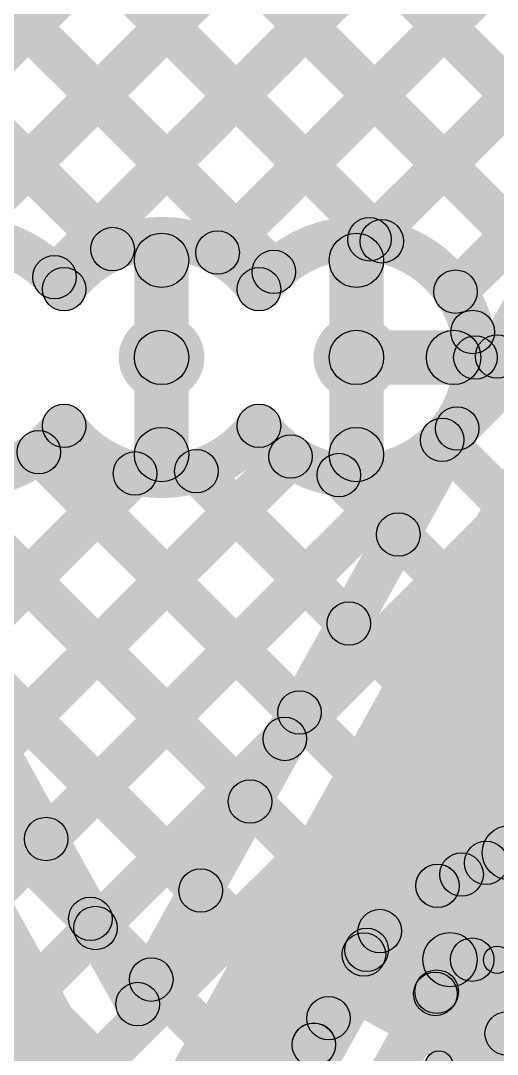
# Model space of a CAD drawing. Header units: millimetres. Extents: x 2.72 to 4.82, y 2.46 to 3.29.
# Drawn here: x 4.4279 to 4.5155, y 2.7638 to 2.954 of the extents above; entities that cross this region are included whole.
import ezdxf

# ---------------------------------------------------------------- set-up
doc = ezdxf.new("R2010")
doc.units = ezdxf.units.MM
doc.header["$MEASUREMENT"] = 0
for name, color, linetype in [('BottomLayer', 5, 'Continuous'), ('BottomPaste', 16, 'Continuous'), ('BottomSolder', 6, 'Continuous'), ('TopLayer', 1, 'Continuous'), ('TopOverlay', 2, 'Continuous'), ('TopPaste', 8, 'Continuous'), ('TopSolder', 216, 'Continuous'), ('ViaHoleLayer', 16, 'Continuous')]:
    doc.layers.add(name, color=color, linetype=linetype)

# ---------------------------------------------------------------- blocks, each defined once
blk = doc.blocks.new('CAP_0201_B_4')
at = {"layer": 'BottomLayer'}
for points in [[(-0.01772, 0.00591), (-0.00591, 0.00591), (-0.00591, -0.00591), (-0.01772, -0.00591)], [(0.00591, 0.00591), (0.01772, 0.00591), (0.01772, -0.00591), (0.00591, -0.00591)]]:
    blk.add_hatch(color=5, dxfattribs=at).paths.add_polyline_path(points)
at = {"layer": 'BottomPaste'}
for points in [[(-0.01772, 0.00591), (-0.00591, 0.00591), (-0.00591, -0.00591), (-0.01772, -0.00591)], [(0.00591, 0.00591), (0.01772, 0.00591), (0.01772, -0.00591), (0.00591, -0.00591)]]:
    blk.add_hatch(color=16, dxfattribs=at).paths.add_polyline_path(points)
at = {"layer": 'BottomSolder'}
for points in [[(-0.01988, 0.00807), (-0.00374, 0.00807), (-0.00374, -0.00807), (-0.01988, -0.00807)], [(0.00374, 0.00807), (0.01988, 0.00807), (0.01988, -0.00807), (0.00374, -0.00807)]]:
    blk.add_hatch(color=6, dxfattribs=at).paths.add_polyline_path(points)
blk = doc.blocks.new('CAP_0201_B_5')
at = {"layer": 'BottomLayer'}
for points in [[(-0.01772, 0.00591), (-0.00591, 0.00591), (-0.00591, -0.00591), (-0.01772, -0.00591)], [(0.00591, 0.00591), (0.01772, 0.00591), (0.01772, -0.00591), (0.00591, -0.00591)]]:
    blk.add_hatch(color=5, dxfattribs=at).paths.add_polyline_path(points)
at = {"layer": 'BottomPaste'}
for points in [[(-0.01772, 0.00591), (-0.00591, 0.00591), (-0.00591, -0.00591), (-0.01772, -0.00591)], [(0.00591, 0.00591), (0.01772, 0.00591), (0.01772, -0.00591), (0.00591, -0.00591)]]:
    blk.add_hatch(color=16, dxfattribs=at).paths.add_polyline_path(points)
at = {"layer": 'BottomSolder'}
for points in [[(-0.01988, 0.00807), (-0.00374, 0.00807), (-0.00374, -0.00807), (-0.01988, -0.00807)], [(0.00374, 0.00807), (0.01988, 0.00807), (0.01988, -0.00807), (0.00374, -0.00807)]]:
    blk.add_hatch(color=6, dxfattribs=at).paths.add_polyline_path(points)
blk = doc.blocks.new('R__0402_B_41')
at = {"layer": 'BottomLayer'}
for points in [[(-0.0095, 0.0125), (-0.0095, -0.0125), (-0.0275, -0.0125), (-0.0275, 0.0125)], [(0.0275, 0.0125), (0.0275, -0.0125), (0.0095, -0.0125), (0.0095, 0.0125)]]:
    blk.add_hatch(color=5, dxfattribs=at).paths.add_polyline_path(points)
at = {"layer": 'BottomPaste'}
for points in [[(-0.0095, 0.0125), (-0.0095, -0.0125), (-0.0275, -0.0125), (-0.0275, 0.0125)], [(0.0275, 0.0125), (0.0275, -0.0125), (0.0095, -0.0125), (0.0095, 0.0125)]]:
    blk.add_hatch(color=16, dxfattribs=at).paths.add_polyline_path(points)
at = {"layer": 'BottomSolder'}
for points in [[(-0.0055, 0.0165), (-0.0055, -0.0165), (-0.0315, -0.0165), (-0.0315, 0.0165)], [(0.0315, 0.0165), (0.0315, -0.0165), (0.0055, -0.0165), (0.0055, 0.0165)]]:
    blk.add_hatch(color=6, dxfattribs=at).paths.add_polyline_path(points)
blk = doc.blocks.new('LED_0201_81')
at = {"layer": 'TopLayer'}
for points in [[(-0.01181, 0.00689), (-0.00394, 0.00689), (-0.00394, -0.00689), (-0.01181, -0.00689)], [(0.00394, 0.00689), (0.01181, 0.00689), (0.01181, -0.00689), (0.00394, -0.00689)]]:
    blk.add_hatch(color=1, dxfattribs=at).paths.add_polyline_path(points)
at = {"layer": 'TopOverlay'}
h = blk.add_hatch(color=2, dxfattribs=at)
edge = h.paths.add_edge_path()
edge.add_arc((-0.016, 0.011), 0.0025, 0, 360)
h = blk.add_hatch(color=2, dxfattribs=at)
edge = h.paths.add_edge_path()
edge.add_arc((-0.016, 0.011), 0.0025, 0, 360)
for points in [[(-0.016, 0.0085), (-0.016, 0.0135), (0.016, 0.0135), (0.016, 0.0085)], [(0.016, -0.013), (0.029, -0.013), (0.029, 0.013), (0.016, 0.013)], [(-0.0135, -0.011), (-0.0185, -0.011), (-0.0185, 0.011), (-0.0135, 0.011)], [(0.013, -0.011), (0.017, -0.011), (0.017, 0.011), (0.013, 0.011)], [(-0.016, -0.0135), (-0.016, -0.0085), (0.016, -0.0085), (0.016, -0.0135)]]:
    blk.add_hatch(color=2, dxfattribs=at).paths.add_polyline_path(points)
h = blk.add_hatch(color=2, dxfattribs=at)
edge = h.paths.add_edge_path()
edge.add_arc((0.016, 0.011), 0.0025, 0, 360)
h = blk.add_hatch(color=2, dxfattribs=at)
edge = h.paths.add_edge_path()
edge.add_arc((-0.016, -0.011), 0.0025, 0, 360)
h = blk.add_hatch(color=2, dxfattribs=at)
edge = h.paths.add_edge_path()
edge.add_arc((-0.016, -0.011), 0.0025, 0, 360)
h = blk.add_hatch(color=2, dxfattribs=at)
edge = h.paths.add_edge_path()
edge.add_arc((0.016, -0.011), 0.0025, 0, 360)
at = {"layer": 'TopPaste'}
for points in [[(-0.01181, 0.00689), (-0.00394, 0.00689), (-0.00394, -0.00689), (-0.01181, -0.00689)], [(0.00394, 0.00689), (0.01181, 0.00689), (0.01181, -0.00689), (0.00394, -0.00689)]]:
    blk.add_hatch(color=8, dxfattribs=at).paths.add_polyline_path(points)
at = {"layer": 'TopSolder'}
for points in [[(-0.01398, 0.00906), (-0.00177, 0.00906), (-0.00177, -0.00906), (-0.01398, -0.00906)], [(0.00177, 0.00906), (0.01398, 0.00906), (0.01398, -0.00906), (0.00177, -0.00906)]]:
    blk.add_hatch(color=216, dxfattribs=at).paths.add_polyline_path(points)
at = {"layer": 'TopOverlay'}
for centre in [(-0.016, 0.011), (-0.016, 0.011), (0.016, 0.011), (-0.016, -0.011), (-0.016, -0.011), (0.016, -0.011)]:
    blk.add_circle(centre, 0.0025, dxfattribs=at)

msp = doc.modelspace()

# ---------------------------------------------------------------- hatches: boundary and pattern name
at = {"layer": 'BottomLayer'}
for points in [[(4.44375, 2.70521), (4.46723, 2.71823), (4.15566, 3.28032), (4.13217, 3.2673)], [(4.72565, 3.19332), (4.70217, 3.20634), (4.42816, 2.71201), (4.45164, 2.69899)], [(4.2297, 3.17229), (4.23536, 3.17795), (4.49711, 2.9162), (4.49146, 2.91054)], [(4.25516, 3.17229), (4.26082, 3.17795), (4.52736, 2.9114), (4.52171, 2.90574)], [(4.28062, 3.17229), (4.28627, 3.17795), (4.53644, 2.92778), (4.53078, 2.92212)], [(4.38094, 2.89885), (4.37529, 2.90451), (4.64873, 3.17795), (4.65438, 3.17229)], [(4.22305, 3.17318), (4.23005, 3.17706), (4.45291, 2.77499), (4.44592, 2.77111)], [(4.45291, 2.77111), (4.44592, 2.77499), (4.66878, 3.17706), (4.67578, 3.17318)], [(4.41847, 2.91092), (4.41281, 2.91657), (4.66357, 3.16734), (4.66923, 3.16168)], [(4.24793, 3.1286), (4.25359, 3.13426), (4.47726, 2.91059), (4.4716, 2.90493)], [(4.43696, 2.90395), (4.4313, 2.90961), (4.63192, 3.11022), (4.63757, 3.10457)], [(4.27959, 3.07149), (4.28525, 3.07715), (4.44763, 2.91477), (4.44197, 2.90911)], [(4.46693, 2.90847), (4.46127, 2.91413), (4.60026, 3.05311), (4.60591, 3.04745)], [(4.49483, 2.91091), (4.48917, 2.91657), (4.5686, 2.99599), (4.57425, 2.99034)], [(4.51065, 2.90128), (4.50499, 2.90693), (4.53694, 2.93888), (4.54259, 2.93322)], [(4.4588, 2.892), (4.4488, 2.892), (4.4488, 2.90987), (4.4588, 2.90987)], [(4.4946, 2.892), (4.4846, 2.892), (4.4846, 2.90987), (4.4946, 2.90987)], [(4.50814, 2.89386), (4.5138, 2.89951), (4.51828, 2.89502), (4.51263, 2.88937)], [(4.4896, 2.887), (4.4896, 2.897), (4.50747, 2.897), (4.50747, 2.887)], [(4.4588, 2.87413), (4.4488, 2.87413), (4.4488, 2.892), (4.4588, 2.892)], [(4.4946, 2.87413), (4.4846, 2.87413), (4.4846, 2.892), (4.4946, 2.892)], [(4.43541, 2.80059), (4.42976, 2.80624), (4.50528, 2.88176), (4.51093, 2.87611)], [(4.42841, 2.87176), (4.43407, 2.87742), (4.48197, 2.82951), (4.47631, 2.82386)], [(4.4048, 2.86991), (4.41046, 2.87557), (4.47289, 2.81314), (4.46724, 2.80748)], [(4.4048, 2.86991), (4.41045, 2.87557), (4.47289, 2.81313), (4.46724, 2.80748)], [(4.42634, 2.81696), (4.42068, 2.82262), (4.47467, 2.87661), (4.48032, 2.87095)], [(4.41726, 2.83334), (4.4116, 2.839), (4.44611, 2.8735), (4.45176, 2.86785)], [(4.45737, 2.86825), (4.46303, 2.87391), (4.49105, 2.84589), (4.48539, 2.84023)], [(4.48355, 2.86754), (4.4892, 2.87319), (4.50013, 2.86227), (4.49447, 2.85661)], [(4.40624, 2.84302), (4.41189, 2.84868), (4.46381, 2.79676), (4.45816, 2.7911)], [(4.44449, 2.78421), (4.43884, 2.78986), (4.47362, 2.82465), (4.47927, 2.81899)], [(4.51117, 2.77879), (4.50242, 2.78364), (4.51333, 2.80332), (4.52208, 2.79847)], [(4.48382, 2.77414), (4.51357, 2.75765), (4.52872, 2.78497), (4.49896, 2.80146)], [(4.4379, 2.7859), (4.44355, 2.79156), (4.45474, 2.78038), (4.44908, 2.77472)]]:
    msp.add_hatch(color=5, dxfattribs=at).paths.add_polyline_path(points)
h = msp.add_hatch(color=5, dxfattribs=at)
edge = h.paths.add_edge_path()
edge.add_arc((4.492, 2.91374), 0.004, 0, 360)
h = msp.add_hatch(color=5, dxfattribs=at)
edge = h.paths.add_edge_path()
edge.add_arc((4.49428, 2.91337), 0.004, 0, 360)
h = msp.add_hatch(color=5, dxfattribs=at)
edge = h.paths.add_edge_path()
edge.add_arc((4.4448, 2.91194), 0.004, 0, 360)
h = msp.add_hatch(color=5, dxfattribs=at)
edge = h.paths.add_edge_path()
edge.add_arc((4.4641, 2.9113), 0.004, 0, 360)
h = msp.add_hatch(color=5, dxfattribs=at)
edge = h.paths.add_edge_path()
edge.add_arc((4.4538, 2.90987), 0.005, 0, 360)
h = msp.add_hatch(color=5, dxfattribs=at)
edge = h.paths.add_edge_path()
edge.add_arc((4.4896, 2.90987), 0.005, 0, 360)
h = msp.add_hatch(color=5, dxfattribs=at)
edge = h.paths.add_edge_path()
edge.add_arc((4.47443, 2.90776), 0.004, 0, 360)
h = msp.add_hatch(color=5, dxfattribs=at)
edge = h.paths.add_edge_path()
edge.add_arc((4.43413, 2.90678), 0.004, 0, 360)
h = msp.add_hatch(color=5, dxfattribs=at)
edge = h.paths.add_edge_path()
edge.add_arc((4.4359, 2.90457), 0.004, 0, 360)
h = msp.add_hatch(color=5, dxfattribs=at)
edge = h.paths.add_edge_path()
edge.add_arc((4.4359, 2.90457), 0.004, 0, 360)
h = msp.add_hatch(color=5, dxfattribs=at)
edge = h.paths.add_edge_path()
edge.add_arc((4.4717, 2.90457), 0.004, 0, 360)
h = msp.add_hatch(color=5, dxfattribs=at)
edge = h.paths.add_edge_path()
edge.add_arc((4.4717, 2.90457), 0.004, 0, 360)
h = msp.add_hatch(color=5, dxfattribs=at)
edge = h.paths.add_edge_path()
edge.add_arc((4.50782, 2.9041), 0.004, 0, 360)
h = msp.add_hatch(color=5, dxfattribs=at)
edge = h.paths.add_edge_path()
edge.add_arc((4.4538, 2.892), 0.00787, 0, 360)
h = msp.add_hatch(color=5, dxfattribs=at)
edge = h.paths.add_edge_path()
edge.add_arc((4.4896, 2.892), 0.00787, 0, 360)
h = msp.add_hatch(color=5, dxfattribs=at)
edge = h.paths.add_edge_path()
edge.add_arc((4.51097, 2.89668), 0.004, 0, 360)
h = msp.add_hatch(color=5, dxfattribs=at)
edge = h.paths.add_edge_path()
edge.add_arc((4.4538, 2.892), 0.005, 0, 360)
h = msp.add_hatch(color=5, dxfattribs=at)
edge = h.paths.add_edge_path()
edge.add_arc((4.4538, 2.892), 0.005, 0, 360)
h = msp.add_hatch(color=5, dxfattribs=at)
edge = h.paths.add_edge_path()
edge.add_arc((4.4896, 2.892), 0.005, 0, 360)
h = msp.add_hatch(color=5, dxfattribs=at)
edge = h.paths.add_edge_path()
edge.add_arc((4.4896, 2.892), 0.005, 0, 360)
h = msp.add_hatch(color=5, dxfattribs=at)
edge = h.paths.add_edge_path()
edge.add_arc((4.4896, 2.892), 0.005, 0, 360)
h = msp.add_hatch(color=5, dxfattribs=at)
edge = h.paths.add_edge_path()
edge.add_arc((4.50747, 2.892), 0.005, 0, 360)
h = msp.add_hatch(color=5, dxfattribs=at)
edge = h.paths.add_edge_path()
edge.add_arc((4.51546, 2.89219), 0.004, 0, 360)
h = msp.add_hatch(color=5, dxfattribs=at)
edge = h.paths.add_edge_path()
edge.add_arc((4.51147, 2.892), 0.004, 0, 360)
h = msp.add_hatch(color=5, dxfattribs=at)
edge = h.paths.add_edge_path()
edge.add_arc((4.51147, 2.892), 0.004, 0, 360)
h = msp.add_hatch(color=5, dxfattribs=at)
edge = h.paths.add_edge_path()
edge.add_arc((4.4359, 2.87943), 0.004, 0, 360)
h = msp.add_hatch(color=5, dxfattribs=at)
edge = h.paths.add_edge_path()
edge.add_arc((4.4359, 2.87943), 0.004, 0, 360)
h = msp.add_hatch(color=5, dxfattribs=at)
edge = h.paths.add_edge_path()
edge.add_arc((4.4717, 2.87943), 0.004, 0, 360)
h = msp.add_hatch(color=5, dxfattribs=at)
edge = h.paths.add_edge_path()
edge.add_arc((4.4717, 2.87943), 0.004, 0, 360)
h = msp.add_hatch(color=5, dxfattribs=at)
edge = h.paths.add_edge_path()
edge.add_arc((4.50811, 2.87893), 0.004, 0, 360)
h = msp.add_hatch(color=5, dxfattribs=at)
edge = h.paths.add_edge_path()
edge.add_arc((4.4538, 2.87413), 0.005, 0, 360)
h = msp.add_hatch(color=5, dxfattribs=at)
edge = h.paths.add_edge_path()
edge.add_arc((4.4896, 2.87413), 0.005, 0, 360)
h = msp.add_hatch(color=5, dxfattribs=at)
edge = h.paths.add_edge_path()
edge.add_arc((4.43124, 2.87459), 0.004, 0, 360)
h = msp.add_hatch(color=5, dxfattribs=at)
edge = h.paths.add_edge_path()
edge.add_arc((4.4775, 2.87378), 0.004, 0, 360)
h = msp.add_hatch(color=5, dxfattribs=at)
edge = h.paths.add_edge_path()
edge.add_arc((4.44893, 2.87067), 0.004, 0, 360)
h = msp.add_hatch(color=5, dxfattribs=at)
edge = h.paths.add_edge_path()
edge.add_arc((4.4602, 2.87108), 0.004, 0, 360)
h = msp.add_hatch(color=5, dxfattribs=at)
edge = h.paths.add_edge_path()
edge.add_arc((4.48637, 2.87037), 0.004, 0, 360)
h = msp.add_hatch(color=5, dxfattribs=at)
edge = h.paths.add_edge_path()
edge.add_arc((4.4973, 2.85944), 0.004, 0, 360)
h = msp.add_hatch(color=5, dxfattribs=at)
edge = h.paths.add_edge_path()
edge.add_arc((4.48822, 2.84306), 0.004, 0, 360)
h = msp.add_hatch(color=5, dxfattribs=at)
edge = h.paths.add_edge_path()
edge.add_arc((4.47914, 2.82668), 0.004, 0, 360)
h = msp.add_hatch(color=5, dxfattribs=at)
edge = h.paths.add_edge_path()
edge.add_arc((4.47645, 2.82182), 0.004, 0, 360)
h = msp.add_hatch(color=5, dxfattribs=at)
edge = h.paths.add_edge_path()
edge.add_arc((4.47006, 2.81031), 0.004, 0, 360)
h = msp.add_hatch(color=5, dxfattribs=at)
edge = h.paths.add_edge_path()
edge.add_arc((4.47006, 2.8103), 0.004, 0, 360)
h = msp.add_hatch(color=5, dxfattribs=at)
edge = h.paths.add_edge_path()
edge.add_arc((4.43259, 2.80341), 0.004, 0, 360)
h = msp.add_hatch(color=5, dxfattribs=at)
edge = h.paths.add_edge_path()
edge.add_arc((4.51771, 2.8009), 0.005, 0, 360)
h = msp.add_hatch(color=5, dxfattribs=at)
edge = h.paths.add_edge_path()
edge.add_arc((4.46099, 2.79393), 0.004, 0, 360)
h = msp.add_hatch(color=5, dxfattribs=at)
edge = h.paths.add_edge_path()
edge.add_arc((4.44072, 2.78873), 0.004, 0, 360)
h = msp.add_hatch(color=5, dxfattribs=at)
edge = h.paths.add_edge_path()
edge.add_arc((4.44166, 2.78704), 0.004, 0, 360)
h = msp.add_hatch(color=5, dxfattribs=at)
edge = h.paths.add_edge_path()
edge.add_arc((4.5068, 2.78122), 0.005, 0, 360)
h = msp.add_hatch(color=5, dxfattribs=at)
edge = h.paths.add_edge_path()
edge.add_arc((4.45191, 2.77755), 0.004, 0, 360)
h = msp.add_hatch(color=5, dxfattribs=at)
edge = h.paths.add_edge_path()
edge.add_arc((4.44942, 2.77305), 0.004, 0, 360)
h = msp.add_hatch(color=5, dxfattribs=at)
edge = h.paths.add_edge_path()
edge.add_arc((4.44942, 2.77305), 0.004, 0, 360)
at = {"layer": 'TopLayer'}
for points in [[(4.16797, 3.18311), (4.17363, 3.18877), (4.44763, 2.91477), (4.44197, 2.90911)], [(4.19344, 3.1831), (4.19909, 3.18876), (4.47726, 2.91059), (4.4716, 2.90493)], [(4.2189, 3.18309), (4.22456, 3.18875), (4.49711, 2.9162), (4.49146, 2.91054)], [(4.24437, 3.18308), (4.25003, 3.18874), (4.54932, 2.88945), (4.54366, 2.88379)], [(4.26984, 3.18307), (4.27549, 3.18873), (4.56131, 2.90291), (4.55565, 2.89726)], [(4.35887, 2.87677), (4.35321, 2.88243), (4.65934, 3.18856), (4.66499, 3.1829)], [(4.41847, 2.91092), (4.41281, 2.91657), (4.67173, 3.17549), (4.67738, 3.16983)], [(4.43696, 2.90395), (4.4313, 2.90961), (4.68249, 3.1608), (4.68815, 3.15514)], [(4.46693, 2.90847), (4.46127, 2.91413), (4.69564, 3.1485), (4.7013, 3.14284)], [(4.49483, 2.91091), (4.48917, 2.91657), (4.68498, 3.11238), (4.69064, 3.10672)], [(4.51065, 2.90128), (4.50499, 2.90693), (4.61859, 3.02053), (4.62425, 3.01488)], [(4.41351, 2.77868), (4.40785, 2.78434), (4.5804, 2.95688), (4.58605, 2.95122)], [(4.32209, 2.92717), (4.32775, 2.93282), (4.4873, 2.77327), (4.48165, 2.76761)], [(4.42214, 2.76186), (4.41649, 2.76752), (4.57632, 2.92735), (4.58198, 2.9217)], [(4.4588, 2.892), (4.4488, 2.892), (4.4488, 2.90987), (4.4588, 2.90987)], [(4.4946, 2.892), (4.4846, 2.892), (4.4846, 2.90987), (4.4946, 2.90987)], [(4.50814, 2.89386), (4.5138, 2.89951), (4.54002, 2.87329), (4.53436, 2.86763)], [(4.4896, 2.887), (4.4896, 2.897), (4.50747, 2.897), (4.50747, 2.887)], [(4.4588, 2.87413), (4.4488, 2.87413), (4.4488, 2.892), (4.4588, 2.892)], [(4.4946, 2.87413), (4.4846, 2.87413), (4.4846, 2.892), (4.4946, 2.892)], [(4.50253, 2.874), (4.50819, 2.87966), (4.53114, 2.85671), (4.52548, 2.85105)], [(4.42841, 2.87176), (4.43407, 2.87742), (4.51176, 2.79972), (4.50611, 2.79406)], [(4.40269, 2.79331), (4.39703, 2.79897), (4.47467, 2.87661), (4.48032, 2.87095)], [(4.4048, 2.86991), (4.41046, 2.87557), (4.49672, 2.78931), (4.49106, 2.78366)], [(4.4048, 2.86991), (4.41045, 2.87557), (4.49671, 2.78931), (4.49106, 2.78365)], [(4.38328, 2.79936), (4.37762, 2.80502), (4.44611, 2.8735), (4.45176, 2.86785)], [(4.45737, 2.86825), (4.46303, 2.87391), (4.5253, 2.81164), (4.51965, 2.80598)], [(4.48355, 2.86754), (4.4892, 2.87319), (4.53438, 2.82801), (4.52872, 2.82236)], [(4.35999, 2.86381), (4.36565, 2.86946), (4.48083, 2.75428), (4.47517, 2.74862)], [(4.42383, 2.73809), (4.41817, 2.74374), (4.52446, 2.85004), (4.53012, 2.84438)], [(4.375, 2.82334), (4.38066, 2.829), (4.48047, 2.72918), (4.47482, 2.72353)], [(4.43037, 2.71917), (4.42471, 2.72483), (4.52875, 2.82887), (4.53441, 2.82321)], [(4.51574, 2.79574), (4.51115, 2.8023), (4.51722, 2.80654), (4.5218, 2.79999)], [(4.50621, 2.79119), (4.5028, 2.79842), (4.51174, 2.80264), (4.51515, 2.7954)], [(4.51257, 2.7776), (4.50916, 2.78484), (4.51929, 2.78962), (4.52271, 2.78238)], [(4.48528, 2.76364), (4.47828, 2.76752), (4.48748, 2.7841), (4.49447, 2.78022)], [(4.49838, 2.75634), (4.49138, 2.76022), (4.50061, 2.77685), (4.50761, 2.77297)], [(4.5115, 2.74906), (4.5045, 2.75294), (4.51373, 2.76957), (4.52072, 2.76569)]]:
    msp.add_hatch(color=1, dxfattribs=at).paths.add_polyline_path(points)
h = msp.add_hatch(color=1, dxfattribs=at)
edge = h.paths.add_edge_path()
edge.add_arc((4.492, 2.91374), 0.004, 0, 360)
h = msp.add_hatch(color=1, dxfattribs=at)
edge = h.paths.add_edge_path()
edge.add_arc((4.49428, 2.91337), 0.004, 0, 360)
h = msp.add_hatch(color=1, dxfattribs=at)
edge = h.paths.add_edge_path()
edge.add_arc((4.4448, 2.91194), 0.004, 0, 360)
h = msp.add_hatch(color=1, dxfattribs=at)
edge = h.paths.add_edge_path()
edge.add_arc((4.4641, 2.9113), 0.004, 0, 360)
h = msp.add_hatch(color=1, dxfattribs=at)
edge = h.paths.add_edge_path()
edge.add_arc((4.4538, 2.90987), 0.005, 0, 360)
h = msp.add_hatch(color=1, dxfattribs=at)
edge = h.paths.add_edge_path()
edge.add_arc((4.4896, 2.90987), 0.005, 0, 360)
h = msp.add_hatch(color=1, dxfattribs=at)
edge = h.paths.add_edge_path()
edge.add_arc((4.47443, 2.90776), 0.004, 0, 360)
h = msp.add_hatch(color=1, dxfattribs=at)
edge = h.paths.add_edge_path()
edge.add_arc((4.43413, 2.90678), 0.004, 0, 360)
h = msp.add_hatch(color=1, dxfattribs=at)
edge = h.paths.add_edge_path()
edge.add_arc((4.4359, 2.90457), 0.004, 0, 360)
h = msp.add_hatch(color=1, dxfattribs=at)
edge = h.paths.add_edge_path()
edge.add_arc((4.4359, 2.90457), 0.004, 0, 360)
h = msp.add_hatch(color=1, dxfattribs=at)
edge = h.paths.add_edge_path()
edge.add_arc((4.4717, 2.90457), 0.004, 0, 360)
h = msp.add_hatch(color=1, dxfattribs=at)
edge = h.paths.add_edge_path()
edge.add_arc((4.4717, 2.90457), 0.004, 0, 360)
h = msp.add_hatch(color=1, dxfattribs=at)
edge = h.paths.add_edge_path()
edge.add_arc((4.50782, 2.9041), 0.004, 0, 360)
h = msp.add_hatch(color=1, dxfattribs=at)
edge = h.paths.add_edge_path()
edge.add_arc((4.4538, 2.892), 0.00787, 0, 360)
h = msp.add_hatch(color=1, dxfattribs=at)
edge = h.paths.add_edge_path()
edge.add_arc((4.4896, 2.892), 0.00787, 0, 360)
h = msp.add_hatch(color=1, dxfattribs=at)
edge = h.paths.add_edge_path()
edge.add_arc((4.51097, 2.89668), 0.004, 0, 360)
h = msp.add_hatch(color=1, dxfattribs=at)
edge = h.paths.add_edge_path()
edge.add_arc((4.4538, 2.892), 0.005, 0, 360)
h = msp.add_hatch(color=1, dxfattribs=at)
edge = h.paths.add_edge_path()
edge.add_arc((4.4538, 2.892), 0.005, 0, 360)
h = msp.add_hatch(color=1, dxfattribs=at)
edge = h.paths.add_edge_path()
edge.add_arc((4.4896, 2.892), 0.005, 0, 360)
h = msp.add_hatch(color=1, dxfattribs=at)
edge = h.paths.add_edge_path()
edge.add_arc((4.4896, 2.892), 0.005, 0, 360)
h = msp.add_hatch(color=1, dxfattribs=at)
edge = h.paths.add_edge_path()
edge.add_arc((4.4896, 2.892), 0.005, 0, 360)
h = msp.add_hatch(color=1, dxfattribs=at)
edge = h.paths.add_edge_path()
edge.add_arc((4.50747, 2.892), 0.005, 0, 360)
h = msp.add_hatch(color=1, dxfattribs=at)
edge = h.paths.add_edge_path()
edge.add_arc((4.51147, 2.892), 0.004, 0, 360)
h = msp.add_hatch(color=1, dxfattribs=at)
edge = h.paths.add_edge_path()
edge.add_arc((4.51147, 2.892), 0.004, 0, 360)
h = msp.add_hatch(color=1, dxfattribs=at)
edge = h.paths.add_edge_path()
edge.add_arc((4.4359, 2.87943), 0.004, 0, 360)
h = msp.add_hatch(color=1, dxfattribs=at)
edge = h.paths.add_edge_path()
edge.add_arc((4.4359, 2.87943), 0.004, 0, 360)
h = msp.add_hatch(color=1, dxfattribs=at)
edge = h.paths.add_edge_path()
edge.add_arc((4.4717, 2.87943), 0.004, 0, 360)
h = msp.add_hatch(color=1, dxfattribs=at)
edge = h.paths.add_edge_path()
edge.add_arc((4.4717, 2.87943), 0.004, 0, 360)
h = msp.add_hatch(color=1, dxfattribs=at)
edge = h.paths.add_edge_path()
edge.add_arc((4.4538, 2.87413), 0.005, 0, 360)
h = msp.add_hatch(color=1, dxfattribs=at)
edge = h.paths.add_edge_path()
edge.add_arc((4.4896, 2.87413), 0.005, 0, 360)
h = msp.add_hatch(color=1, dxfattribs=at)
edge = h.paths.add_edge_path()
edge.add_arc((4.50536, 2.87683), 0.004, 0, 360)
h = msp.add_hatch(color=1, dxfattribs=at)
edge = h.paths.add_edge_path()
edge.add_arc((4.43124, 2.87459), 0.004, 0, 360)
h = msp.add_hatch(color=1, dxfattribs=at)
edge = h.paths.add_edge_path()
edge.add_arc((4.4775, 2.87378), 0.004, 0, 360)
h = msp.add_hatch(color=1, dxfattribs=at)
edge = h.paths.add_edge_path()
edge.add_arc((4.44893, 2.87067), 0.004, 0, 360)
h = msp.add_hatch(color=1, dxfattribs=at)
edge = h.paths.add_edge_path()
edge.add_arc((4.4602, 2.87108), 0.004, 0, 360)
h = msp.add_hatch(color=1, dxfattribs=at)
edge = h.paths.add_edge_path()
edge.add_arc((4.48637, 2.87037), 0.004, 0, 360)
h = msp.add_hatch(color=1, dxfattribs=at)
edge = h.paths.add_edge_path()
edge.add_arc((4.51344, 2.79902), 0.004, 0, 360)
h = msp.add_hatch(color=1, dxfattribs=at)
edge = h.paths.add_edge_path()
edge.add_arc((4.51344, 2.79902), 0.004, 0, 360)
h = msp.add_hatch(color=1, dxfattribs=at)
edge = h.paths.add_edge_path()
edge.add_arc((4.50893, 2.79689), 0.004, 0, 360)
h = msp.add_hatch(color=1, dxfattribs=at)
edge = h.paths.add_edge_path()
edge.add_arc((4.5045, 2.7948), 0.004, 0, 360)
h = msp.add_hatch(color=1, dxfattribs=at)
edge = h.paths.add_edge_path()
edge.add_arc((4.50451, 2.79481), 0.004, 0, 360)
h = msp.add_hatch(color=1, dxfattribs=at)
edge = h.paths.add_edge_path()
edge.add_arc((4.49389, 2.78648), 0.004, 0, 360)
h = msp.add_hatch(color=1, dxfattribs=at)
edge = h.paths.add_edge_path()
edge.add_arc((4.49389, 2.78648), 0.004, 0, 360)
h = msp.add_hatch(color=1, dxfattribs=at)
edge = h.paths.add_edge_path()
edge.add_arc((4.49098, 2.78216), 0.004, 0, 360)
h = msp.add_hatch(color=1, dxfattribs=at)
edge = h.paths.add_edge_path()
edge.add_arc((4.49148, 2.78303), 0.004, 0, 360)
h = msp.add_hatch(color=1, dxfattribs=at)
edge = h.paths.add_edge_path()
edge.add_arc((4.51087, 2.78122), 0.004, 0, 360)
h = msp.add_hatch(color=1, dxfattribs=at)
edge = h.paths.add_edge_path()
edge.add_arc((4.51087, 2.78122), 0.004, 0, 360)
h = msp.add_hatch(color=1, dxfattribs=at)
edge = h.paths.add_edge_path()
edge.add_arc((4.50411, 2.77491), 0.004, 0, 360)
h = msp.add_hatch(color=1, dxfattribs=at)
edge = h.paths.add_edge_path()
edge.add_arc((4.50411, 2.77491), 0.004, 0, 360)
h = msp.add_hatch(color=1, dxfattribs=at)
edge = h.paths.add_edge_path()
edge.add_arc((4.50435, 2.77533), 0.004, 0, 360)
h = msp.add_hatch(color=1, dxfattribs=at)
edge = h.paths.add_edge_path()
edge.add_arc((4.50435, 2.77533), 0.004, 0, 360)
h = msp.add_hatch(color=1, dxfattribs=at)
edge = h.paths.add_edge_path()
edge.add_arc((4.48448, 2.77044), 0.004, 0, 360)
h = msp.add_hatch(color=1, dxfattribs=at)
edge = h.paths.add_edge_path()
edge.add_arc((4.51723, 2.76763), 0.004, 0, 360)
h = msp.add_hatch(color=1, dxfattribs=at)
edge = h.paths.add_edge_path()
edge.add_arc((4.48177, 2.76555), 0.004, 0, 360)
h = msp.add_hatch(color=1, dxfattribs=at)
edge = h.paths.add_edge_path()
edge.add_arc((4.48178, 2.76558), 0.004, 0, 360)
at = {"layer": 'ViaHoleLayer'}
h = msp.add_hatch(color=16, dxfattribs=at)
edge = h.paths.add_edge_path()
edge.add_arc((4.4538, 2.892), 0.00591, 0, 360)
h = msp.add_hatch(color=16, dxfattribs=at)
edge = h.paths.add_edge_path()
edge.add_arc((4.4896, 2.892), 0.00591, 0, 360)

# ---------------------------------------------------------------- linework, layer by layer
at = {"layer": 'BottomLayer', "const_width": 0.008}
for points in [[(4.4359, 2.87943, -3.16363), (4.4359, 2.90457)], [(4.4359, 2.90457, -0.51965), (4.4717, 2.90457)], [(4.4717, 2.90457, -0.732676), (4.51147, 2.892)], [(4.51147, 2.892, -0.732676), (4.4717, 2.87943)], [(4.4717, 2.87943, -0.51965), (4.4359, 2.87943)]]:
    msp.add_lwpolyline(points, format="xyb", dxfattribs=at)
at = {"layer": 'BottomLayer'}
for centre, radius in [((4.492, 2.91374), 0.004), ((4.49428, 2.91337), 0.004), ((4.4448, 2.91194), 0.004), ((4.4641, 2.9113), 0.004), ((4.4538, 2.90987), 0.005), ((4.4896, 2.90987), 0.005), ((4.47443, 2.90776), 0.004), ((4.43413, 2.90678), 0.004), ((4.4359, 2.90457), 0.004), ((4.4359, 2.90457), 0.004), ((4.4717, 2.90457), 0.004), ((4.4717, 2.90457), 0.004), ((4.50782, 2.9041), 0.004), ((4.51097, 2.89668), 0.004), ((4.4538, 2.892), 0.005), ((4.4538, 2.892), 0.005), ((4.4896, 2.892), 0.005), ((4.4896, 2.892), 0.005), ((4.4896, 2.892), 0.005), ((4.50747, 2.892), 0.005), ((4.51546, 2.89219), 0.004), ((4.51147, 2.892), 0.004), ((4.51147, 2.892), 0.004), ((4.4359, 2.87943), 0.004), ((4.4359, 2.87943), 0.004), ((4.4717, 2.87943), 0.004), ((4.4717, 2.87943), 0.004), ((4.50811, 2.87893), 0.004), ((4.4538, 2.87413), 0.005), ((4.4896, 2.87413), 0.005), ((4.43124, 2.87459), 0.004), ((4.4775, 2.87378), 0.004), ((4.44893, 2.87067), 0.004), ((4.4602, 2.87108), 0.004), ((4.48637, 2.87037), 0.004), ((4.4973, 2.85944), 0.004), ((4.48822, 2.84306), 0.004), ((4.47914, 2.82668), 0.004), ((4.47645, 2.82182), 0.004), ((4.47006, 2.81031), 0.004), ((4.47006, 2.8103), 0.004), ((4.43259, 2.80341), 0.004), ((4.51771, 2.8009), 0.005), ((4.46099, 2.79393), 0.004), ((4.44072, 2.78873), 0.004), ((4.44166, 2.78704), 0.004), ((4.5068, 2.78122), 0.005), ((4.45191, 2.77755), 0.004), ((4.44942, 2.77305), 0.004), ((4.44942, 2.77305), 0.004)]:
    msp.add_circle(centre, radius, dxfattribs=at)
at = {"layer": 'TopLayer', "const_width": 0.008}
for points in [[(4.4359, 2.87943, -3.16363), (4.4359, 2.90457)], [(4.4359, 2.90457, -0.51965), (4.4717, 2.90457)], [(4.4717, 2.90457, -0.732676), (4.51147, 2.892)], [(4.51147, 2.892, -0.732676), (4.4717, 2.87943)], [(4.4717, 2.87943, -0.51965), (4.4359, 2.87943)], [(4.49148, 2.78303, -0.149604), (4.5045, 2.7948)], [(4.50435, 2.77533, -0.149626), (4.51087, 2.78122)], [(4.50411, 2.77491, -0.008104), (4.50435, 2.77533)], [(4.48058, 2.73882, -0.235346), (4.48177, 2.76555)]]:
    msp.add_lwpolyline(points, format="xyb", dxfattribs=at)
at = {"layer": 'TopLayer'}
for centre, radius in [((4.492, 2.91374), 0.004), ((4.49428, 2.91337), 0.004), ((4.4448, 2.91194), 0.004), ((4.4641, 2.9113), 0.004), ((4.4538, 2.90987), 0.005), ((4.4896, 2.90987), 0.005), ((4.47443, 2.90776), 0.004), ((4.43413, 2.90678), 0.004), ((4.4359, 2.90457), 0.004), ((4.4359, 2.90457), 0.004), ((4.4717, 2.90457), 0.004), ((4.4717, 2.90457), 0.004), ((4.50782, 2.9041), 0.004), ((4.51097, 2.89668), 0.004), ((4.4538, 2.892), 0.005), ((4.4538, 2.892), 0.005), ((4.4896, 2.892), 0.005), ((4.4896, 2.892), 0.005), ((4.4896, 2.892), 0.005), ((4.50747, 2.892), 0.005), ((4.51147, 2.892), 0.004), ((4.51147, 2.892), 0.004), ((4.4359, 2.87943), 0.004), ((4.4359, 2.87943), 0.004), ((4.4717, 2.87943), 0.004), ((4.4717, 2.87943), 0.004), ((4.4538, 2.87413), 0.005), ((4.4896, 2.87413), 0.005), ((4.50536, 2.87683), 0.004), ((4.43124, 2.87459), 0.004), ((4.4775, 2.87378), 0.004), ((4.44893, 2.87067), 0.004), ((4.4602, 2.87108), 0.004), ((4.48637, 2.87037), 0.004), ((4.51344, 2.79902), 0.004), ((4.51344, 2.79902), 0.004), ((4.50893, 2.79689), 0.004), ((4.5045, 2.7948), 0.004), ((4.50451, 2.79481), 0.004), ((4.49389, 2.78648), 0.004), ((4.49389, 2.78648), 0.004), ((4.49098, 2.78216), 0.004), ((4.49148, 2.78303), 0.004), ((4.51087, 2.78122), 0.004), ((4.51087, 2.78122), 0.004), ((4.50411, 2.77491), 0.004), ((4.50411, 2.77491), 0.004), ((4.50435, 2.77533), 0.004), ((4.50435, 2.77533), 0.004), ((4.48448, 2.77044), 0.004), ((4.51723, 2.76763), 0.004), ((4.48177, 2.76555), 0.004), ((4.48178, 2.76558), 0.004)]:
    msp.add_circle(centre, radius, dxfattribs=at)

# ---------------------------------------------------------------- block references
for name, p, rotation in [('CAP_0201_B_4', (4.525, 2.824), 150), ('R__0402_B_41', (4.52298, 2.77225), 331), ('LED_0201_81', (4.52411, 2.76382), 331), ('CAP_0201_B_5', (4.48323, 2.74809), 150)]:
    msp.add_blockref(name, p, dxfattribs=dict(rotation=rotation))

doc.saveas('drawing.dxf')
